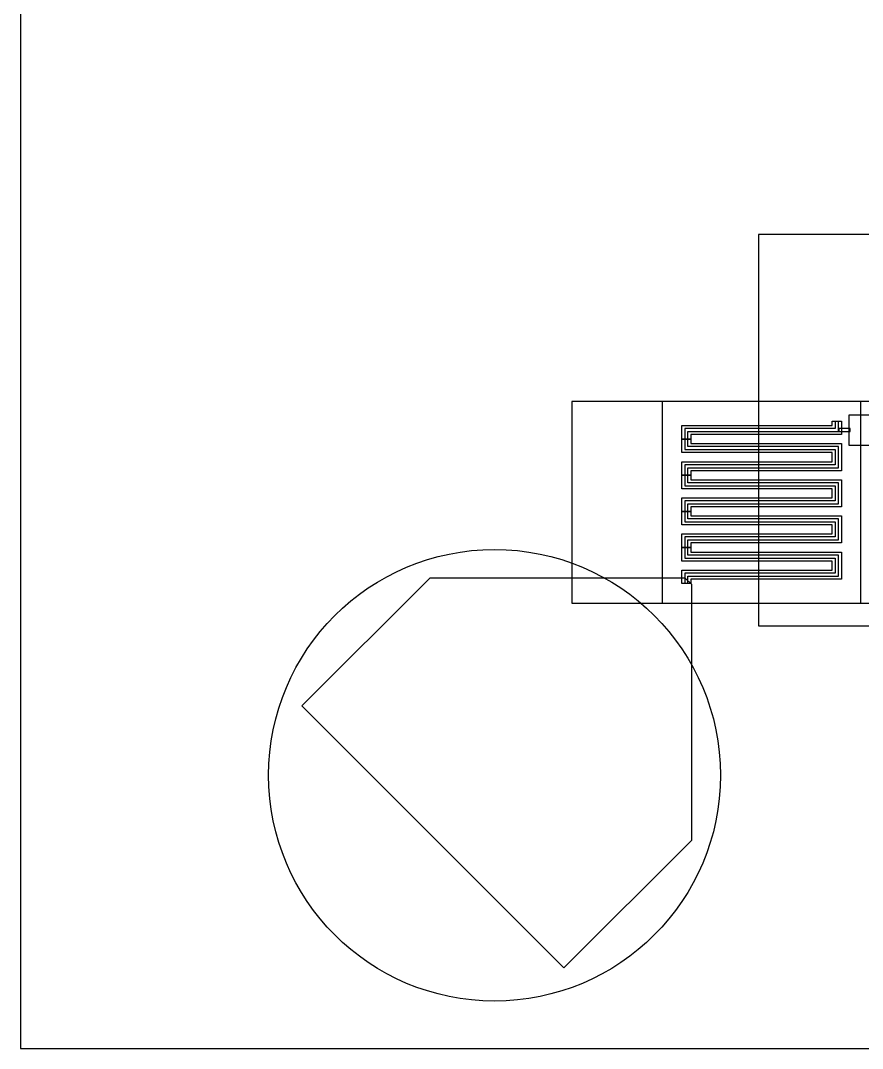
# Model space of a CAD drawing. Extents: x -31 to 31, y -85.2 to 5.5.
# Drawn here: x -31 to -3.05, y -61.24 to -27.1 of the extents above; entities that cross this region are included whole.
import ezdxf

# ---------------------------------------------------------------- set-up
doc = ezdxf.new("R2010")
doc.units = 0

msp = doc.modelspace()

# ---------------------------------------------------------------- linework, layer by layer
at = {"layer": 'cure'}
msp.add_lwpolyline([(-3.1, -39.75), (-9.7, -39.75), (-9.7, -46.45), (-3.1, -46.45)], close=True, dxfattribs=at)
at = {"layer": 'M1_Field'}
msp.add_lwpolyline([(-31, -61.2368), (31, -61.2368), (31, 0.7632), (-31, 0.7632)], close=True, dxfattribs=at)
at = {"layer": 'M1_LD'}
msp.add_circle((-15.264, -52.164), 7.5, dxfattribs=at)
at = {"layer": 'M1_Neg'}
for points in [[(-3.5, -41.2), (3.5, -41.2), (3.5, -40.2), (-3.5, -40.2)], [(-3.75, -40.4), (-3.75, -40.85), (-8.75, -40.85), (-8.75, -41), (-9.05, -41), (-9.05, -40.55), (-4.05, -40.55), (-4.05, -40.4)], [(-3.8375, -40.75), (-3.4625, -40.75), (-3.4625, -40.65), (-3.8375, -40.65)], [(-8.75, -41), (-8.75, -41.15), (-3.75, -41.15), (-3.75, -42.05), (-8.75, -42.05), (-8.75, -42.2), (-9.05, -42.2), (-9.05, -41.75), (-4.05, -41.75), (-4.05, -41.45), (-9.05, -41.45), (-9.05, -41)], [(-8.75, -42.2), (-8.75, -42.35), (-3.75, -42.35), (-3.75, -43.25), (-8.75, -43.25), (-8.75, -43.4), (-9.05, -43.4), (-9.05, -42.95), (-4.05, -42.95), (-4.05, -42.65), (-9.05, -42.65), (-9.05, -42.2)], [(-8.75, -43.4), (-8.75, -43.55), (-3.75, -43.55), (-3.75, -44.45), (-8.75, -44.45), (-8.75, -44.6), (-9.05, -44.6), (-9.05, -44.15), (-4.05, -44.15), (-4.05, -43.85), (-9.05, -43.85), (-9.05, -43.4)], [(-8.75, -44.6), (-8.75, -44.75), (-3.75, -44.75), (-3.75, -45.65), (-8.75, -45.65), (-8.75, -45.8), (-9.05, -45.8), (-9.05, -45.35), (-4.05, -45.35), (-4.05, -45.05), (-9.05, -45.05), (-9.05, -44.6)], [(-8.9311, -45.6189), (-17.4163, -45.6189), (-21.659, -49.8616), (-12.9616, -58.559), (-8.7189, -54.3163), (-8.7189, -45.8311)]]:
    msp.add_lwpolyline(points, close=True, dxfattribs=at)
at = {"layer": 'M2_undercutMsk'}
for points in [[(-6.5, -47.2), (6.5, -47.2), (6.5, -34.2), (-6.5, -34.2)], [(-0.1, -39.75), (-12.7, -39.75), (-12.7, -46.45), (-0.1, -46.45)]]:
    msp.add_lwpolyline(points, close=True, dxfattribs=at)
at = {"layer": 'metal'}
for points in [[(-3.95, -40.4), (-3.95, -40.65), (-8.95, -40.65), (-8.95, -41), (-9.05, -41), (-9.05, -40.55), (-4.05, -40.55), (-4.05, -40.4)], [(-3.75, -40.4), (-3.75, -40.85), (-8.75, -40.85), (-8.75, -41), (-8.85, -41), (-8.85, -40.75), (-3.85, -40.75), (-3.85, -40.4)], [(-8.95, -41), (-8.95, -41.35), (-3.95, -41.35), (-3.95, -41.85), (-8.95, -41.85), (-8.95, -42.2), (-9.05, -42.2), (-9.05, -41.75), (-4.05, -41.75), (-4.05, -41.45), (-9.05, -41.45), (-9.05, -41)], [(-8.75, -41), (-8.75, -41.15), (-3.75, -41.15), (-3.75, -42.05), (-8.75, -42.05), (-8.75, -42.2), (-8.85, -42.2), (-8.85, -41.95), (-3.85, -41.95), (-3.85, -41.25), (-8.85, -41.25), (-8.85, -41)], [(-8.95, -42.2), (-8.95, -42.55), (-3.95, -42.55), (-3.95, -43.05), (-8.95, -43.05), (-8.95, -43.4), (-9.05, -43.4), (-9.05, -42.95), (-4.05, -42.95), (-4.05, -42.65), (-9.05, -42.65), (-9.05, -42.2)], [(-8.75, -42.2), (-8.75, -42.35), (-3.75, -42.35), (-3.75, -43.25), (-8.75, -43.25), (-8.75, -43.4), (-8.85, -43.4), (-8.85, -43.15), (-3.85, -43.15), (-3.85, -42.45), (-8.85, -42.45), (-8.85, -42.2)], [(-8.95, -43.4), (-8.95, -43.75), (-3.95, -43.75), (-3.95, -44.25), (-8.95, -44.25), (-8.95, -44.6), (-9.05, -44.6), (-9.05, -44.15), (-4.05, -44.15), (-4.05, -43.85), (-9.05, -43.85), (-9.05, -43.4)], [(-8.75, -43.4), (-8.75, -43.55), (-3.75, -43.55), (-3.75, -44.45), (-8.75, -44.45), (-8.75, -44.6), (-8.85, -44.6), (-8.85, -44.35), (-3.85, -44.35), (-3.85, -43.65), (-8.85, -43.65), (-8.85, -43.4)], [(-8.95, -44.6), (-8.95, -44.95), (-3.95, -44.95), (-3.95, -45.45), (-8.95, -45.45), (-8.95, -45.8), (-9.05, -45.8), (-9.05, -45.35), (-4.05, -45.35), (-4.05, -45.05), (-9.05, -45.05), (-9.05, -44.6)], [(-8.75, -44.6), (-8.75, -44.75), (-3.75, -44.75), (-3.75, -45.65), (-8.75, -45.65), (-8.75, -45.8), (-8.85, -45.8), (-8.85, -45.55), (-3.85, -45.55), (-3.85, -44.85), (-8.85, -44.85), (-8.85, -44.6)]]:
    msp.add_lwpolyline(points, close=True, dxfattribs=at)

doc.saveas('drawing.dxf')
